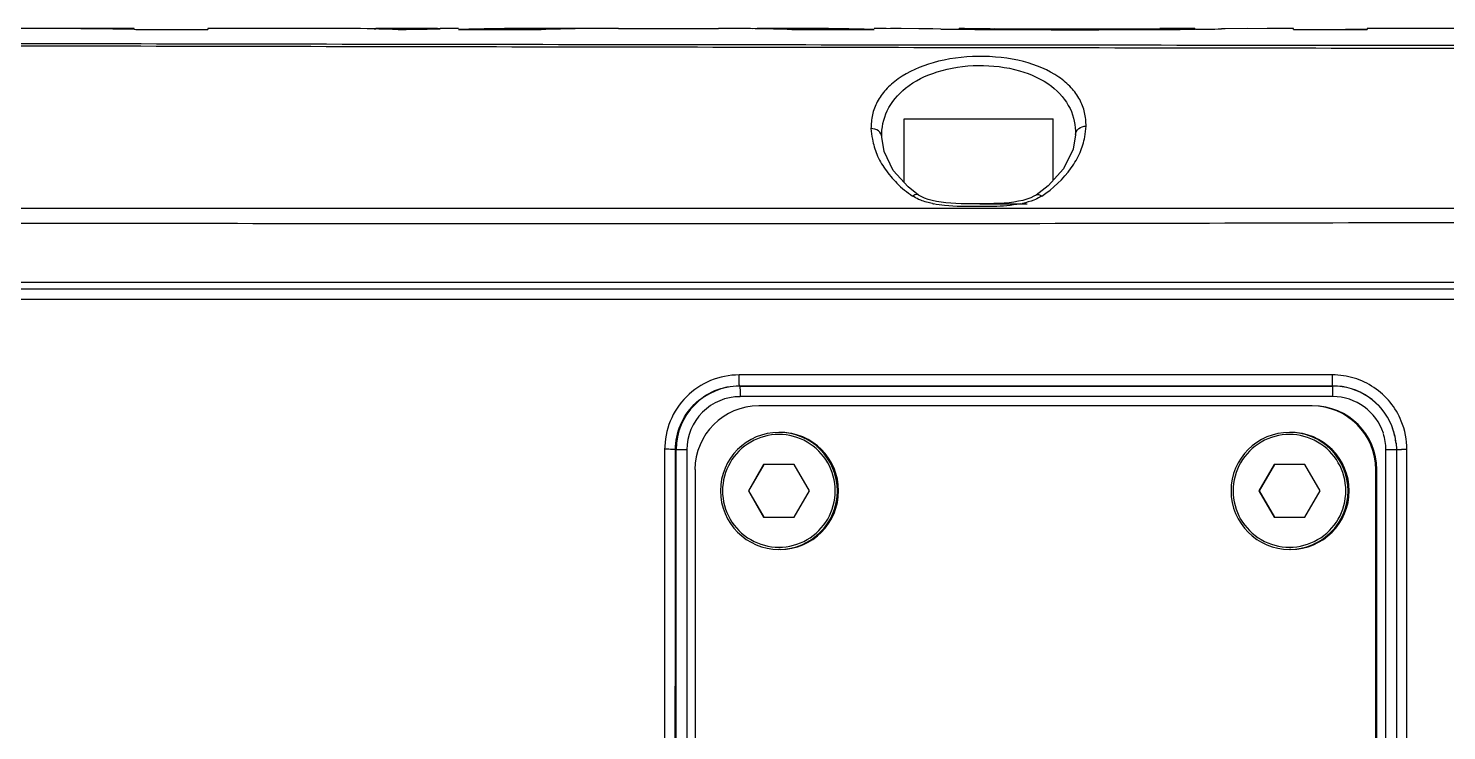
# Model space of a CAD drawing. Header units: millimetres. Extents: x 5828 to 6704, y 123 to 421.
# Drawn here: x 6417.406 to 6421.85, y 215.198 to 217.4 of the extents above; entities that cross this region are included whole.
import ezdxf

# ---------------------------------------------------------------- set-up
doc = ezdxf.new("R2010")
doc.units = ezdxf.units.MM
doc.layers.add('外形图', color=7, linetype='Continuous')

msp = doc.modelspace()

# ---------------------------------------------------------------- linework, layer by layer
at = {"layer": '外形图', "color": 7, "linetype": 'Continuous'}
for p, q in [((6417.7372, 217.3969), (6417.7372, 217.3997)), ((6417.7372, 217.397), (6417.7431, 217.3969)), ((6417.8428, 217.3963), (6417.9685, 217.3963)), ((6417.9685, 217.4), (6417.9685, 217.3963)), ((6418.3185, 217.4), (6417.9685, 217.4)), ((6418.4949, 217.3984), (6418.4871, 217.3984)), ((6418.4891, 217.3984), (6418.4949, 217.3983)), ((6418.4891, 217.3984), (6418.4949, 217.3982)), ((6418.5648, 217.3966), (6418.5743, 217.3963)), ((6418.5648, 217.3965), (6418.5743, 217.3963)), ((6418.5743, 217.4), (6418.5649, 217.4)), ((6418.5743, 217.4), (6418.5649, 217.4)), ((6418.7538, 217.4), (6418.6957, 217.4)), ((6418.7538, 217.3963), (6419.0126, 217.3963)), ((6419.0126, 217.4001), (6419.0095, 217.4001)), ((6419.0126, 217.4), (6419.0095, 217.4001)), ((6419.255, 217.4), (6419.2565, 217.4001)), ((6419.255, 217.4001), (6419.5679, 217.4)), ((6419.5537, 217.4), (6419.5679, 217.4)), ((6419.8006, 217.4), (6419.7976, 217.4)), ((6419.7976, 217.3963), (6420.0564, 217.3963)), ((6420.094, 217.4), (6420.0564, 217.4)), ((6420.094, 217.4), (6420.094, 217.4)), ((6420.2382, 217.3982), (6420.094, 217.4)), ((6420.2652, 217.3979), (6420.2382, 217.3982)), ((6420.3217, 217.4), (6420.3217, 217.3974)), ((6420.3387, 217.3999), (6420.3219, 217.4)), ((6420.4316, 217.3966), (6420.4316, 217.3991)), ((6421.0439, 217.3998), (6420.9514, 217.3991)), ((6421.0057, 217.3995), (6420.9514, 217.3991)), ((6421.0603, 217.4), (6421.0057, 217.3995)), ((6421.0603, 217.4), (6421.0603, 217.4)), ((6421.0632, 217.3974), (6421.0606, 217.3973)), ((6421.1557, 217.3983), (6421.1438, 217.3981)), ((6421.2877, 217.4), (6421.1557, 217.3983)), ((6421.2242, 217.3991), (6421.1557, 217.3983)), ((6421.3696, 217.4), (6421.2877, 217.4)), ((6421.3696, 217.3962), (6421.3696, 217.4)), ((6421.3696, 217.3962), (6421.6009, 217.3962)), ((6421.6009, 217.3974), (6421.5323, 217.3964)), ((6421.6009, 217.3973), (6421.5323, 217.3964)), ((6421.6009, 217.4), (6421.6009, 217.3962)), ((6421.7032, 217.4), (6421.6009, 217.4)), ((6420.1498, 216.9167), (6420.1498, 217.1167)), ((6420.1498, 217.1167), (6420.6165, 217.1167)), ((6420.6165, 216.9236), (6420.6165, 217.1167)), ((6420.1953, 216.8771), (6420.1953, 216.8771)), ((6420.2249, 216.8639), (6420.2132, 216.868)), ((6420.3872, 216.85), (6420.5349, 216.85)), ((6420.5345, 216.8645), (6420.5217, 216.8608)), ((6420.5632, 216.8773), (6420.5633, 216.8773)), ((6420.1761, 216.8354), (6420.1159, 216.8354)), ((6420.6504, 216.8355), (6420.1498, 216.8354)), ((6409.2922, 216.604), (6426.3092, 216.604)), ((6409.3123, 216.5834), (6427.5177, 216.5834)), ((6409.2905, 216.5511), (6426.4489, 216.5511)), ((6421.4918, 216.3136), (6419.6331, 216.3136)), ((6419.6338, 216.2794), (6419.6352, 216.2787)), ((6419.6352, 216.2787), (6421.4922, 216.2787)), ((6421.4922, 216.2793), (6421.4922, 216.2787)), ((6421.4929, 216.2454), (6419.6358, 216.2454)), ((6421.4276, 216.2167), (6419.6946, 216.2167)), ((6419.7613, 216.1334), (6419.7576, 216.1334)), ((6421.361, 216.1334), (6421.3573, 216.1334)), ((6421.6911, 216.0993), (6421.6921, 216.0794)), ((6419.4336, 216.0795), (6419.4352, 216.0787)), ((6419.4352, 212.888), (6419.4352, 216.0787)), ((6419.4692, 216.0787), (6419.4352, 216.0787)), ((6419.4692, 216.0787), (6419.4692, 212.888)), ((6421.6595, 212.888), (6421.6595, 216.0787)), ((6421.6922, 216.0787), (6421.6595, 216.0787)), ((6419.4947, 216.0167), (6419.4947, 212.95)), ((6419.7096, 216.0329), (6419.6618, 215.95)), ((6419.6635, 215.95), (6419.7113, 216.0329)), ((6419.8053, 216.0329), (6419.7096, 216.0329)), ((6419.8531, 215.95), (6419.8053, 216.0329)), ((6421.3093, 216.0329), (6421.2615, 215.95)), ((6421.2632, 215.95), (6421.311, 216.0329)), ((6421.405, 216.0329), (6421.3093, 216.0329)), ((6421.4528, 215.95), (6421.405, 216.0329)), ((6421.6276, 212.95), (6421.6276, 216.0167)), ((6421.6308, 216.0167), (6421.6276, 216.0167)), ((6421.6308, 212.95), (6421.6308, 216.0167)), ((6419.6618, 215.95), (6419.7096, 215.8672)), ((6419.6635, 215.95), (6419.6618, 215.95)), ((6419.7113, 215.8672), (6419.6635, 215.95)), ((6419.8053, 215.8672), (6419.8531, 215.95)), ((6421.2615, 215.95), (6421.3093, 215.8672)), ((6421.2632, 215.95), (6421.2615, 215.95)), ((6421.311, 215.8672), (6421.2632, 215.95)), ((6421.405, 215.8672), (6421.4528, 215.95)), ((6419.7096, 215.8672), (6419.8053, 215.8672)), ((6421.3093, 215.8672), (6421.405, 215.8672)), ((6419.7613, 215.7667), (6419.7576, 215.7667)), ((6421.361, 215.7667), (6421.3573, 215.7667))]:
    msp.add_line(p, q, dxfattribs=at)
for points in [[(6420.2402, 217.3982), (6420.1957, 217.3987), (6420.1408, 217.3994), (6420.1074, 217.3998)], [(6420.1953, 216.8771), (6420.1621, 216.9028), (6420.116, 216.9548), (6420.087, 217.014), (6420.0795, 217.0585)], [(6420.6869, 217.0658), (6420.6794, 217.0214), (6420.6491, 216.9601), (6420.6007, 216.9059), (6420.5632, 216.8773)], [(6420.2132, 216.868), (6420.2028, 216.8727), (6420.1953, 216.8771)], [(6420.4141, 216.8502), (6420.397, 216.8501), (6420.3797, 216.8501), (6420.3625, 216.8501), (6420.3454, 216.8502), (6420.3286, 216.8504), (6420.3121, 216.8509), (6420.296, 216.8518), (6420.2806, 216.8531), (6420.2657, 216.855), (6420.2514, 216.8573), (6420.2378, 216.8603), (6420.2249, 216.8639)], [(6420.4937, 216.8553), (6420.4788, 216.8534), (6420.4634, 216.852), (6420.4473, 216.851), (6420.4309, 216.8505), (6420.4141, 216.8502)], [(6420.5217, 216.8608), (6420.508, 216.8578), (6420.4937, 216.8553)], [(6420.5633, 216.8773), (6420.5566, 216.8735), (6420.5463, 216.8687), (6420.5345, 216.8645)]]:
    msp.add_lwpolyline(points, dxfattribs=at)
for centre, radius, start, end in [((6417.3321, 190.4494), 26.9507, 89.41996, 90.00019), ((6417.6051, 190.2018), 27.1982, 90.00043, 90.28239), ((6417.6051, 190.2008), 27.1992, 89.7218, 90.00042), ((6417.332, 190.4424), 26.9577, 89.13888, 89.41996), ((6418.3187, 208.7199), 8.6802, 88.87519, 90.00081), ((6418.5492, 210.701), 6.6989, 90.06558, 90.46448), ((6418.3186, 208.7144), 8.6856, 88.37539, 88.83668), ((6419.0096, 208.7196), 8.6804, 90.00054, 91.68902), ((6419.0096, 208.7235), 8.6766, 89.16361, 89.98018), ((6419.2565, 209.5069), 7.8932, 90.01044, 91.77081), ((6419.5536, 209.5094), 7.8907, 88.22763, 89.89615), ((6419.8004, 208.7263), 8.6737, 90.01826, 90.83853), ((6419.8003, 208.7235), 8.6765, 88.30888, 89.99803), ((6420.6669, 257.906), 40.5101, 269.43185, 270.03291), ((6420.6202, 245.2066), 27.8082, 269.41986, 269.61124), ((6420.6841, 258.0598), 40.6615, 269.64419, 270.00863), ((6420.712, 254.2641), 36.8659, 269.96612, 270.37209), ((6420.7149, 258.7795), 41.3836, 269.96586, 270.47872), ((6420.7766, 251.0418), 33.6456, 270.48792, 270.62518), ((6421.4978, 219.4795), 2.0834, 270.6147, 270.9467), ((6421.7049, 190.3014), 27.0986, 89.4265, 90.00364), ((6421.9795, 190.0487), 27.3514, 90.00702, 90.28748), ((6420.466, 217.1077), 0.2544, 349.2411, 356.768), ((6420.3047, 217.1626), 0.3189, 258.0044, 258.7053), ((6420.4522, 217.1645), 0.3208, 281.007, 282.4126), ((6419.6352, 216.0787), 0.2, 90.0119, 179.9996), ((6421.4922, 216.0793), 0.1999, 21.8673, 90.0041), ((6421.4922, 216.0788), 0.1999, 21.9715, 89.9987), ((6419.6358, 216.0787), 0.1666, 90.0035, 180.0063), ((6421.4929, 216.0788), 0.1666, 18.0489, 90.0009), ((6419.6946, 216.0167), 0.2, 90.0059, 180.0058), ((6421.4276, 216.0167), 0.2, 359.9942, 89.9941), ((6421.4308, 216.0167), 0.2, 359.9942, 89.9941), ((6421.4932, 216.0791), 0.1989, 17.9474, 21.978), ((6421.491, 216.0791), 0.2011, 5.7531, 21.7984), ((6421.4908, 216.0785), 0.2013, 5.7407, 17.9127), ((6419.7576, 215.9501), 0.1833, 90.0057, 180.0057), ((6419.7574, 215.9501), 0.1766, 359.989, 180.011), ((6419.7576, 215.9501), 0.1833, 359.9943, 90), ((6419.7613, 215.9501), 0.1833, 359.9941, 89.9941), ((6421.3573, 215.9501), 0.1833, 90.0057, 180.0057), ((6421.3571, 215.9501), 0.1766, 359.989, 180.011), ((6421.3573, 215.9501), 0.1833, 359.9943, 90), ((6421.361, 215.9501), 0.1833, 359.9941, 89.9941), ((6421.4916, 216.0785), 0.1679, 0.0621, 17.9864), ((6421.7246, 215.0103), 1.0699, 89.9789, 90.8888), ((6419.7576, 215.95), 0.1833, 179.9943, 269.9943), ((6419.7574, 215.95), 0.1766, 179.989, 0.011), ((6419.7576, 215.95), 0.1833, 270.0059, 0.0059), ((6419.7613, 215.95), 0.1833, 270.0059, 0.0059), ((6421.3573, 215.95), 0.1833, 179.9943, 269.9943), ((6421.3571, 215.95), 0.1766, 179.989, 0.011), ((6421.3573, 215.95), 0.1833, 270.0059, 0.0059), ((6421.361, 215.95), 0.1833, 270.0059, 0.0059)]:
    msp.add_arc(centre, radius, start, end, dxfattribs=at)
for points, knots in [([(6417.7431, 217.3969), (6417.7498, 217.3968), (6417.783, 217.3964), (6417.8163, 217.3963), (6417.8428, 217.3963)], [0, 0, 0, 0, 0.201205, 1, 1, 1, 1]), ([(6418.6957, 217.399), (6418.6856, 217.3992), (6418.6451, 217.4002), (6418.6047, 217.3998), (6418.5743, 217.4)], [0, 0, 0, 0, 0.250028, 1, 1, 1, 1]), ([(6418.5743, 217.3963), (6418.5844, 217.3966), (6418.6097, 217.3982), (6418.6502, 217.3972), (6418.6805, 217.3988), (6418.6957, 217.399)], [0, 0, 0, 0, 0.250111, 0.624999, 1, 1, 1, 1]), ([(6424.2498, 217.3358), (6423.2162, 217.3344), (6421.1492, 217.338), (6418.0494, 217.3428), (6414.9514, 217.3498), (6412.8867, 217.3554), (6411.8548, 217.3583)], [0, 0, 0, 0, 0.250176, 0.500278, 0.75024, 1, 1, 1, 1]), ([(6424.2499, 217.345), (6423.7331, 217.3442), (6422.6996, 217.3453), (6421.1495, 217.3467), (6419.5995, 217.348), (6417.5337, 217.3513), (6414.9527, 217.3562), (6412.8882, 217.3616), (6411.8564, 217.3643)], [0, 0, 0, 0, 0.125092, 0.250173, 0.375237, 0.500275, 0.750239, 1, 1, 1, 1]), ([(6420.72, 217.0933), (6420.7196, 217.1077), (6420.717, 217.1365), (6420.7016, 217.1785), (6420.6733, 217.2164), (6420.6176, 217.2638), (6420.5179, 217.3036), (6420.3819, 217.3174), (6420.2463, 217.3003), (6420.1475, 217.2581), (6420.0922, 217.2098), (6420.0639, 217.1716), (6420.0489, 217.1291), (6420.0463, 217.1002), (6420.0459, 217.0858)], [0, 0, 0, 0, 0.047974, 0.096299, 0.147913, 0.204705, 0.339736, 0.49929, 0.658842, 0.794014, 0.851199, 0.903196, 0.951797, 1, 1, 1, 1]), ([(6420.0795, 217.0595), (6420.079, 217.0875), (6420.0911, 217.1473), (6420.1554, 217.2226), (6420.2578, 217.2713), (6420.382, 217.2894), (6420.5067, 217.2749), (6420.6102, 217.2287), (6420.6754, 217.1544), (6420.6874, 217.0948), (6420.687, 217.067)], [0, 0, 0, 0, 0.100656, 0.210444, 0.343991, 0.500533, 0.657256, 0.790708, 0.899873, 1, 1, 1, 1]), ([(6420.0795, 217.0595), (6420.0794, 217.0666), (6420.0703, 217.0819), (6420.0541, 217.086), (6420.0459, 217.0858)], [0, 0, 0, 0, 0.462277, 1, 1, 1, 1]), ([(6420.687, 217.067), (6420.6871, 217.0741), (6420.6959, 217.0891), (6420.7119, 217.0934), (6420.72, 217.0934)], [0, 0, 0, 0, 0.462842, 1, 1, 1, 1]), ([(6420.0503, 217.0526), (6420.0534, 217.0365), (6420.0628, 217.0033), (6420.0897, 216.9566), (6420.1273, 216.912), (6420.1586, 216.8858), (6420.1763, 216.8744)], [0, 0, 0, 0, 0.22015, 0.457667, 0.717169, 1, 1, 1, 1]), ([(6420.5812, 216.8744), (6420.6166, 216.8979), (6420.6626, 216.9408), (6420.7022, 217.0088), (6420.7127, 217.0434), (6420.7159, 217.0602)], [0, 0, 0, 0, 0.543152, 0.780889, 1, 1, 1, 1]), ([(6420.1953, 216.8771), (6420.1941, 216.8779), (6420.1877, 216.8803), (6420.1807, 216.8772), (6420.1763, 216.8744)], [0, 0, 0, 0, 0.208637, 1, 1, 1, 1]), ([(6420.2021, 216.8611), (6420.1998, 216.862), (6420.1908, 216.8657), (6420.1822, 216.8703), (6420.1763, 216.8744)], [0, 0, 0, 0, 0.259426, 1, 1, 1, 1]), ([(6420.3813, 216.8413), (6420.3463, 216.8413), (6420.2996, 216.8409), (6420.2535, 216.8476), (6420.2422, 216.8498)], [0, 0, 0, 0, 0.752456, 1, 1, 1, 1]), ([(6420.5812, 216.8744), (6420.5793, 216.8731), (6420.5714, 216.8682), (6420.5628, 216.8642), (6420.5562, 216.8616)], [0, 0, 0, 0, 0.240529, 1, 1, 1, 1]), ([(6420.5633, 216.8773), (6420.5643, 216.878), (6420.5705, 216.8802), (6420.5771, 216.8772), (6420.5812, 216.8744)], [0, 0, 0, 0, 0.20619, 1, 1, 1, 1]), ([(6420.1159, 216.8354), (6418.7709, 216.8358), (6416.0821, 216.8354), (6413.3933, 216.8362), (6412.0495, 216.8356)], [0, 0, 0, 0, 0.500241, 1, 1, 1, 1]), ([(6424.2499, 216.8325), (6424.0999, 216.8337), (6423.7999, 216.8349), (6423.35, 216.8369), (6422.9001, 216.8352), (6422.5251, 216.836), (6422.2251, 216.8361), (6421.9252, 216.8352), (6421.5502, 216.836), (6421.1003, 216.835), (6420.8004, 216.8355), (6420.6504, 216.8355)], [0, 0, 0, 0, 0.125005, 0.250006, 0.37501, 0.50001, 0.56251, 0.625011, 0.750009, 0.875007, 1, 1, 1, 1]), ([(6411.8795, 216.7904), (6412.9094, 216.7899), (6414.4545, 216.789), (6416.5151, 216.7898), (6418.0615, 216.789), (6419.6082, 216.7871), (6421.1551, 216.7894), (6422.7021, 216.7946), (6423.7335, 216.7886), (6424.2492, 216.7847)], [0, 0, 0, 0, 0.249761, 0.37474, 0.49976, 0.624804, 0.749863, 0.87493, 1, 1, 1, 1]), ([(6419.6331, 216.3136), (6419.6027, 216.3134), (6419.541, 216.3016), (6419.4633, 216.249), (6419.4111, 216.171), (6419.3998, 216.1094), (6419.3994, 216.0789)], [0, 0, 0, 0, 0.250001, 0.499998, 0.749987, 1, 1, 1, 1]), ([(6419.6338, 216.2794), (6419.6336, 216.2796), (6419.6337, 216.2807), (6419.6334, 216.2825), (6419.6334, 216.2858), (6419.6332, 216.2919), (6419.6332, 216.3014), (6419.6331, 216.3094), (6419.6331, 216.3137)], [0, 0, 0, 0, 0.022701, 0.082016, 0.175783, 0.300681, 0.623963, 1, 1, 1, 1]), ([(6421.4922, 216.2793), (6421.492, 216.2795), (6421.4922, 216.2805), (6421.4919, 216.2824), (6421.492, 216.2856), (6421.4918, 216.2918), (6421.4918, 216.3013), (6421.4918, 216.3093), (6421.4918, 216.3136)], [0, 0, 0, 0, 0.022589, 0.081889, 0.175664, 0.300581, 0.623912, 1, 1, 1, 1]), ([(6421.7076, 216.1688), (6421.6989, 216.19), (6421.6751, 216.23), (6421.6236, 216.2768), (6421.5607, 216.3068), (6421.5147, 216.3134), (6421.4918, 216.3136)], [0, 0, 0, 0, 0.249976, 0.499947, 0.74996, 1, 1, 1, 1]), ([(6419.4336, 216.0795), (6419.4336, 216.1055), (6419.4441, 216.1581), (6419.4887, 216.2245), (6419.5551, 216.269), (6419.6077, 216.2794), (6419.6338, 216.2794)], [0, 0, 0, 0, 0.249982, 0.499951, 0.749949, 1, 1, 1, 1]), ([(6419.6352, 216.2787), (6419.6354, 216.2785), (6419.6352, 216.2775), (6419.6355, 216.2757), (6419.6355, 216.2725), (6419.6357, 216.2666), (6419.6358, 216.2574), (6419.6359, 216.2496), (6419.6358, 216.2454)], [0, 0, 0, 0, 0.022625, 0.08155, 0.17478, 0.299138, 0.621979, 1, 1, 1, 1]), ([(6421.4929, 216.2454), (6421.4929, 216.2496), (6421.4928, 216.2574), (6421.4928, 216.2665), (6421.4926, 216.2725), (6421.4926, 216.2757), (6421.4923, 216.2775), (6421.4924, 216.2785), (6421.4922, 216.2787)], [0, 0, 0, 0, 0.377763, 0.700341, 0.824862, 0.918219, 0.977305, 1, 1, 1, 1]), ([(6419.3994, 216.0804), (6419.3993, 215.9073), (6419.399, 215.2194), (6419.3989, 214.5315), (6419.3989, 214.0167)], [0, 0, 0, 0, 0.251637, 1, 1, 1, 1]), ([(6419.4336, 216.0795), (6419.4334, 216.0797), (6419.4323, 216.0796), (6419.4305, 216.08), (6419.4273, 216.08), (6419.4212, 216.0802), (6419.4118, 216.0803), (6419.4039, 216.0804), (6419.3996, 216.0804)], [0, 0, 0, 0, 0.023303, 0.08279, 0.17651, 0.301188, 0.623941, 1, 1, 1, 1]), ([(6421.6921, 216.0794), (6421.6921, 216.0797), (6421.6944, 216.0794), (6421.6966, 216.08), (6421.702, 216.0799), (6421.7058, 216.0801), (6421.708, 216.0801)], [0, 0, 0, 0, 0.068604, 0.26691, 0.584133, 1, 1, 1, 1]), ([(6421.7249, 214.0167), (6421.7249, 214.1875), (6421.7249, 214.8754), (6421.725, 215.5632), (6421.7252, 216.0802)], [0, 0, 0, 0, 0.24835, 1, 1, 1, 1])]:
    msp.add_open_spline(points, degree=3, knots=knots, dxfattribs=at)
for points in [[(6418.5649, 217.4), (6418.5571, 217.4), (6418.5493, 217.4), (6418.5416, 217.4)], [(6420.0459, 217.0858), (6420.0468, 217.0747), (6420.0482, 217.0636), (6420.0503, 217.0526)], [(6420.2384, 216.8506), (6420.2261, 216.8532), (6420.2139, 216.8566), (6420.2021, 216.8611)], [(6420.5134, 216.8497), (6420.4858, 216.8443), (6420.4574, 216.8423), (6420.4293, 216.8417)], [(6420.5562, 216.8616), (6420.5449, 216.8572), (6420.5331, 216.8539), (6420.5211, 216.8512)], [(6420.4293, 216.8417), (6420.4133, 216.8413), (6420.3973, 216.8413), (6420.3813, 216.8413)], [(6419.6338, 216.2794), (6420.2532, 216.2794), (6420.8727, 216.2793), (6421.4922, 216.2793)], [(6421.7252, 216.0794), (6421.7248, 216.1098), (6421.7191, 216.1407), (6421.7076, 216.1688)], [(6419.4326, 214.0167), (6419.4326, 214.7043), (6419.4329, 215.3919), (6419.4336, 216.0795)], [(6421.6921, 216.0794), (6421.6921, 215.3918), (6421.6921, 214.7043), (6421.6921, 214.0167)]]:
    msp.add_open_spline(points, degree=3, dxfattribs=at)

doc.saveas('drawing.dxf')
